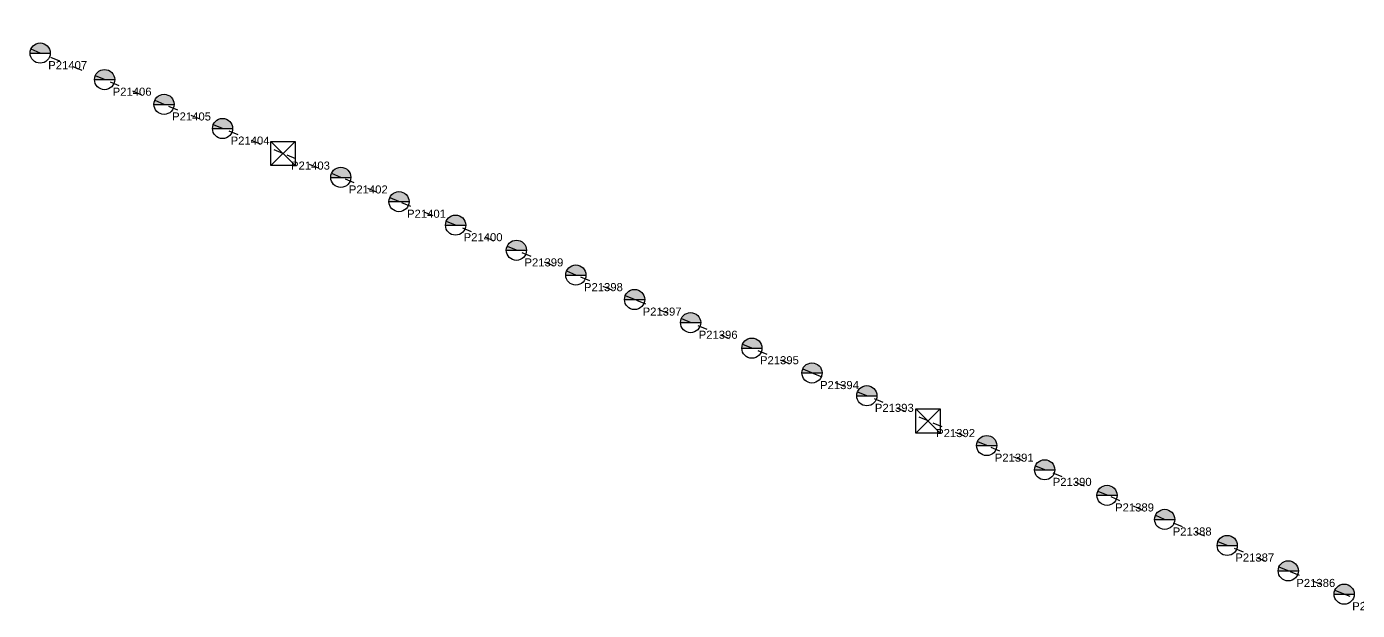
# Model space of a CAD drawing. Header units: metres. Extents: x 293745 to 312667, y 4834037 to 4842503.
# Drawn here: x 303187 to 304835, y 4836594 to 4837318 of the extents above; entities that cross this region are included whole.
import ezdxf
from ezdxf.enums import TextEntityAlignment as Align

# ---------------------------------------------------------------- set-up
doc = ezdxf.new("R2010")
doc.units = ezdxf.units.M
doc.header["$MEASUREMENT"] = 0
doc.linetypes.add('ACAD_ISO03W100', pattern=[30, 12, -18])
for name, color, linetype, lineweight in [('21_2', 200, 'ACAD_ISO03W100', 25), ('28_2', 7, 'Continuous', 25), ('28_3', 7, 'Continuous', 25), ('57_2', 7, 'Continuous', 30)]:
    doc.layers.add(name, color=color, linetype=linetype, lineweight=lineweight)
doc.styles.get("Standard").update_dxf_attribs({"font": 'arial.ttf', "height": 2})

# ---------------------------------------------------------------- blocks, each defined once
blk = doc.blocks.new('PYLON-MV-28_3')
at = {"layer": '28_3'}
blk.add_lwpolyline([(-1.5, 1.5), (1.5, 1.5), (1.5, -1.5), (-1.5, -1.5)], close=True, dxfattribs=at)
for points in [[(-1.5, 1.5), (1.5, -1.5)], [(-1.5, -1.5), (1.5, 1.5)]]:
    blk.add_lwpolyline(points, dxfattribs=at)
blk.add_attdef('FIELD_ID', (2.57, 0), '', height=2, dxfattribs=at)
blk = doc.blocks.new('PYLON-MV-28_2')
at = {"layer": '28_2'}
blk.add_hatch(color=256, dxfattribs=at).paths.add_polyline_path([(-1.25, 0), (1.25, 0, 1)])
blk.add_line((-1.25, 0), (1.25, 0), dxfattribs=at)
blk.add_circle((0, 0), 1.25, dxfattribs=at)
blk.add_attdef('FIELD_ID', (2.57, 0), '', height=2, dxfattribs=at)

msp = doc.modelspace()

# ---------------------------------------------------------------- linework, layer by layer
at = {"layer": '21_2'}
msp.add_lwpolyline([(304853.7, 4836600.1), (304818.4, 4836614.4), (304749.2, 4836643.3), (304673.6, 4836674.8), (304596.1, 4836707.1), (304524.7, 4836736.9), (304447.5, 4836768.6), (304375.7, 4836798.6), (304303.1, 4836829.1), (304227.2, 4836860.4), (304159.3, 4836888.6), (304084.9, 4836919.4), (304009, 4836951), (303939.6, 4836979.7), (303866.9, 4837010), (303793.2, 4837040.7), (303717.9, 4837071.9), (303647.8, 4837101), (303575.7, 4837131.1), (303504.1, 4837160.7), (303429.3, 4837191.7), (303356.8, 4837221.6), (303283.2, 4837252.3), (303203.4, 4837285.2), (303124.8, 4837318)], dxfattribs=at)

# ---------------------------------------------------------------- block references
at = {"layer": '28_2', "xscale": 10, "yscale": 10}
for p in [(303203.4, 4837285.2), (303283.2, 4837252.3), (303356.8, 4837221.6), (303429.3, 4837191.7), (303575.7, 4837131.1), (303647.8, 4837101), (303717.9, 4837071.9), (303793.2, 4837040.7), (303866.9, 4837010), (303939.6, 4836979.7), (304009, 4836951), (304084.9, 4836919.4), (304159.3, 4836888.6), (304227.2, 4836860.4), (304375.7, 4836798.6), (304447.5, 4836768.6), (304524.7, 4836736.9), (304596.1, 4836707.1), (304673.6, 4836674.8), (304749.2, 4836643.3), (304818.4, 4836614.4)]:
    msp.add_blockref('PYLON-MV-28_2', p, dxfattribs=at)
at = {"layer": '28_3', "xscale": 10, "yscale": 10}
for p in [(303504.1, 4837160.7), (304303.1, 4836829.1)]:
    msp.add_blockref('PYLON-MV-28_3', p, dxfattribs=at)

# ---------------------------------------------------------------- texts
at = {"layer": '57_2'}
for s, p in [('P21407', (303213.4, 4837275.2)), ('P21406', (303293.2, 4837242.3)), ('P21405', (303366.8, 4837211.6)), ('P21404', (303439.3, 4837181.7)), ('P21403', (303514.1, 4837150.7)), ('P21402', (303585.7, 4837121.1)), ('P21401', (303657.8, 4837091)), ('P21400', (303727.9, 4837061.9)), ('P21399', (303803.2, 4837030.7)), ('P21398', (303876.9, 4837000)), ('P21397', (303949.6, 4836969.7)), ('P21396', (304019, 4836941)), ('P21395', (304094.9, 4836909.4)), ('P21394', (304169.3, 4836878.6)), ('P21393', (304237.2, 4836850.4)), ('P21392', (304313.1, 4836819.1)), ('P21391', (304385.7, 4836788.6)), ('P21390', (304457.5, 4836758.6)), ('P21389', (304534.7, 4836726.9)), ('P21388', (304606.1, 4836697.1)), ('P21387', (304683.6, 4836664.8)), ('P21386', (304759.2, 4836633.3)), ('P21385', (304828.4, 4836604.4))]:
    msp.add_text(s, height=10, dxfattribs=at).set_placement(p, align=Align.TOP_LEFT)

doc.saveas('drawing.dxf')
